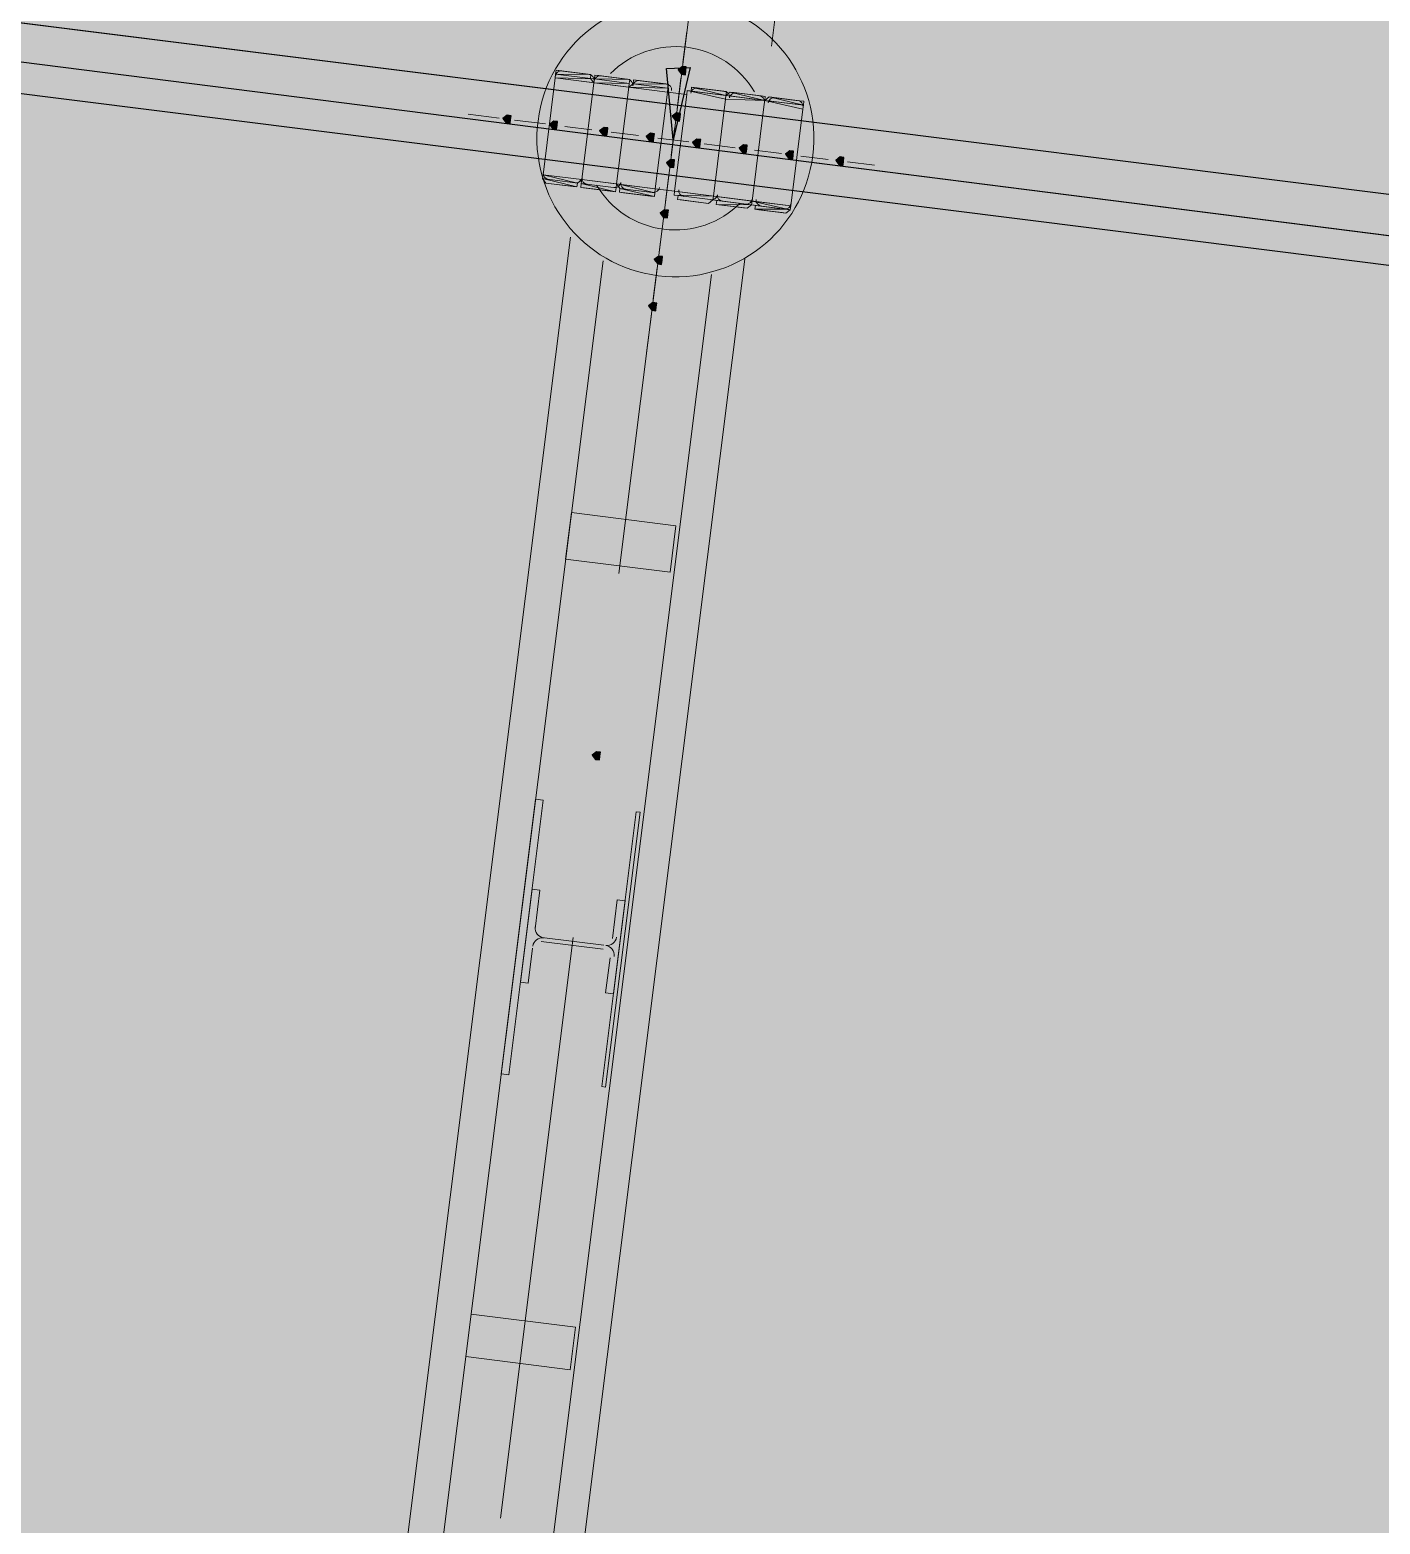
# Model space of a CAD drawing. Header units: metres. Extents: x -4 to 509425, y 7549 to 4732445.
# Drawn here: x 476030.059 to 476032.989, y 4719757.158 to 4719760.4 of the extents above; entities that cross this region are included whole.
import ezdxf

# ---------------------------------------------------------------- set-up
doc = ezdxf.new("R2010")
doc.units = ezdxf.units.M
doc.header["$LTSCALE"] = 0.01
doc.header["$MEASUREMENT"] = 0
doc.layers.get('0').update_dxf_attribs({"lineweight": 0})
doc.layers.add('_SUBESTACIÓN', color=1, linetype='Continuous')
doc.layers.add('SUBESTACION LA VID', color=253, linetype='Continuous')

# ---------------------------------------------------------------- blocks, each defined once
blk = doc.blocks.new('A$Cfff6051d')
at = {"layer": 'SUBESTACION LA VID', "transparency": 33554687}
h = blk.add_hatch(color=256, dxfattribs=at)
h.dxf.hatch_style = 2
h.paths.add_polyline_path([(476031.4918, 4719760.3189), (476031.455, 4719760.1614), (476031.4403, 4719760.3168)])
h = blk.add_hatch(color=256, dxfattribs=at)
h.dxf.hatch_style = 2
h.paths.add_polyline_path([(476031.4823, 4719760.3116), (476031.4834, 4719760.32), (476031.475, 4719760.321), (476031.4655, 4719760.3137), (476031.4729, 4719760.3042), (476031.4813, 4719760.3031)])
h = blk.add_hatch(color=256, dxfattribs=at)
h.dxf.hatch_style = 2
h.paths.add_polyline_path([(476031.1021, 4719760.2056), (476031.1032, 4719760.214), (476031.0948, 4719760.2151), (476031.0853, 4719760.2077), (476031.0927, 4719760.1983), (476031.1011, 4719760.1972)])
h = blk.add_hatch(color=256, dxfattribs=at)
h.dxf.hatch_style = 2
h.paths.add_polyline_path([(476031.2029, 4719760.193), (476031.204, 4719760.2014), (476031.1956, 4719760.2024), (476031.1861, 4719760.1951), (476031.1935, 4719760.1856), (476031.2019, 4719760.1846)])
h = blk.add_hatch(color=256, dxfattribs=at)
h.dxf.hatch_style = 2
h.paths.add_polyline_path([(476031.4697, 4719760.2107), (476031.4707, 4719760.2191), (476031.4623, 4719760.2202), (476031.4529, 4719760.2129), (476031.4602, 4719760.2034), (476031.4686, 4719760.2023)])
h = blk.add_hatch(color=256, dxfattribs=at)
h.dxf.hatch_style = 2
h.paths.add_polyline_path([(476031.3121, 4719760.1793), (476031.3132, 4719760.1877), (476031.3048, 4719760.1888), (476031.2953, 4719760.1814), (476031.3027, 4719760.172), (476031.3111, 4719760.1709)])
h = blk.add_hatch(color=256, dxfattribs=at)
h.dxf.hatch_style = 2
h.paths.add_polyline_path([(476031.413, 4719760.1667), (476031.414, 4719760.1751), (476031.4056, 4719760.1761), (476031.3962, 4719760.1688), (476031.4035, 4719760.1593), (476031.4119, 4719760.1583)])
h = blk.add_hatch(color=256, dxfattribs=at)
h.dxf.hatch_style = 2
h.paths.add_polyline_path([(476031.5138, 4719760.154), (476031.5148, 4719760.1624), (476031.5064, 4719760.1635), (476031.497, 4719760.1561), (476031.5043, 4719760.1467), (476031.5127, 4719760.1456)])
h = blk.add_hatch(color=256, dxfattribs=at)
h.dxf.hatch_style = 2
h.paths.add_polyline_path([(476031.6146, 4719760.1414), (476031.6156, 4719760.1498), (476031.6072, 4719760.1508), (476031.5978, 4719760.1435), (476031.6051, 4719760.134), (476031.6135, 4719760.133)])
h = blk.add_hatch(color=256, dxfattribs=at)
h.dxf.hatch_style = 2
h.paths.add_polyline_path([(476031.7154, 4719760.1288), (476031.7164, 4719760.1372), (476031.708, 4719760.1382), (476031.6986, 4719760.1309), (476031.7059, 4719760.1214), (476031.7143, 4719760.1204)])
h = blk.add_hatch(color=256, dxfattribs=at)
h.dxf.hatch_style = 2
h.paths.add_polyline_path([(476031.457, 4719760.1099), (476031.4581, 4719760.1183), (476031.4497, 4719760.1194), (476031.4402, 4719760.1121), (476031.4476, 4719760.1026), (476031.456, 4719760.1015)])
h = blk.add_hatch(color=256, dxfattribs=at)
h.dxf.hatch_style = 2
h.paths.add_polyline_path([(476031.8246, 4719760.1151), (476031.8256, 4719760.1235), (476031.8172, 4719760.1245), (476031.8078, 4719760.1172), (476031.8151, 4719760.1077), (476031.8235, 4719760.1067)])
h = blk.add_hatch(color=256, dxfattribs=at)
h.dxf.hatch_style = 2
h.paths.add_polyline_path([(476031.4433, 4719760.0007), (476031.4444, 4719760.0091), (476031.436, 4719760.0102), (476031.4265, 4719760.0028), (476031.4339, 4719759.9934), (476031.4423, 4719759.9923)])
h = blk.add_hatch(color=256, dxfattribs=at)
h.dxf.hatch_style = 2
h.paths.add_polyline_path([(476031.4307, 4719759.8999), (476031.4318, 4719759.9083), (476031.4234, 4719759.9094), (476031.4139, 4719759.902), (476031.4213, 4719759.8926), (476031.4297, 4719759.8915)])
h = blk.add_hatch(color=256, dxfattribs=at)
h.dxf.hatch_style = 2
h.paths.add_polyline_path([(476031.4181, 4719759.7991), (476031.4191, 4719759.8075), (476031.4107, 4719759.8086), (476031.4013, 4719759.8012), (476031.4086, 4719759.7918), (476031.417, 4719759.7907)])
h = blk.add_hatch(color=256, dxfattribs=at)
h.dxf.hatch_style = 2
h.paths.add_polyline_path([(476031.2959, 4719758.8247), (476031.297, 4719758.8331), (476031.2886, 4719758.8341), (476031.2791, 4719758.8268), (476031.2864, 4719758.8173), (476031.2948, 4719758.8163)])
at = {"layer": 'SUBESTACION LA VID', "lineweight": 15}
for p, q in [((476072.6429, 4719755.0745), (475976.8959, 4719767.0782)), ((476072.6239, 4719754.9233), (475976.8769, 4719766.927)), ((476032.0463, 4719763.3808), (476031.6682, 4719760.365)), ((476031.337, 4719759.2206), (476031.495, 4719760.4806)), ((476031.4844, 4719760.3966), (476031.476, 4719760.3294)), ((476031.2681, 4719760.3043), (476031.2093, 4719760.3116)), ((476031.3521, 4719760.2937), (476031.2933, 4719760.3011)), ((476031.1988, 4719760.2959), (476031.1725, 4719760.0859)), ((476031.2828, 4719760.2854), (476031.2565, 4719760.0754)), ((476031.2565, 4719760.0754), (476031.2828, 4719760.2854)), ((476031.3584, 4719760.2759), (476031.3321, 4719760.0659)), ((476031.3321, 4719760.0659), (476031.3584, 4719760.2759)), ((476031.4361, 4719760.2832), (476031.3773, 4719760.2906)), ((476031.4718, 4719760.2958), (476031.4634, 4719760.2286)), ((476031.5033, 4719760.2748), (476031.5621, 4719760.2674)), ((476031.4161, 4719760.0554), (476031.4424, 4719760.2654)), ((476031.4581, 4719760.0501), (476031.4844, 4719760.2601)), ((476031.5684, 4719760.2496), (476031.5421, 4719760.0396)), ((476031.5421, 4719760.0396), (476031.5684, 4719760.2496)), ((476031.5873, 4719760.2643), (476031.6377, 4719760.2579)), ((476031.6524, 4719760.239), (476031.6261, 4719760.029)), ((476031.6261, 4719760.029), (476031.6524, 4719760.239)), ((476031.6713, 4719760.2537), (476031.7217, 4719760.2474)), ((476031.0769, 4719760.2088), (476031.0097, 4719760.2172)), ((476031.1777, 4719760.1962), (476031.1105, 4719760.2046)), ((476031.7364, 4719760.2285), (476031.7101, 4719760.0185)), ((476031.2785, 4719760.1835), (476031.2197, 4719760.1909)), ((476031.3794, 4719760.1709), (476031.3205, 4719760.1782)), ((476031.4581, 4719760.1866), (476031.4507, 4719760.1278)), ((476031.4886, 4719760.1572), (476031.4214, 4719760.1656)), ((476031.5894, 4719760.1445), (476031.5222, 4719760.153)), ((476031.6902, 4719760.1319), (476031.6314, 4719760.1393)), ((476031.791, 4719760.1193), (476031.7322, 4719760.1266)), ((476031.8918, 4719760.1066), (476031.833, 4719760.114)), ((476031.4455, 4719760.0858), (476031.4381, 4719760.027)), ((476031.1787, 4719760.068), (476031.2375, 4719760.0607)), ((476031.2627, 4719760.0575), (476031.3215, 4719760.0501)), ((476031.3468, 4719760.047), (476031.4056, 4719760.0396)), ((476031.5316, 4719760.0238), (476031.4728, 4719760.0312)), ((476031.6072, 4719760.0143), (476031.5568, 4719760.0206)), ((476031.6912, 4719760.0038), (476031.6408, 4719760.0101)), ((476031.4328, 4719759.985), (476031.4244, 4719759.9178)), ((476030.8552, 4719756.9431), (476031.2323, 4719759.9504)), ((476031.3026, 4719759.8989), (476030.9361, 4719756.9756)), ((476031.2332, 4719756.8957), (476031.6103, 4719759.903)), ((476031.4202, 4719759.8842), (476031.4118, 4719759.817)), ((476031.5378, 4719759.8694), (476031.1713, 4719756.9461)), ((476031.4076, 4719759.7834), (476031.397, 4719759.6994)), ((476031.08, 4719757.1709), (476031.238, 4719758.4309)), ((476031.3031, 4719758.4057), (476031.1687, 4719758.4226)), ((476031.1698, 4719758.431), (476031.3042, 4719758.4141))]:
    blk.add_line(p, q, dxfattribs=at)
at = {"layer": 'SUBESTACION LA VID', "lineweight": 0}
for p, q in [((476031.1998, 4719760.3043), (476031.2754, 4719760.2948)), ((476031.1998, 4719760.3043), (476031.2754, 4719760.2948)), ((476031.1998, 4719760.3043), (476031.2765, 4719760.3032)), ((476031.2009, 4719760.3127), (476031.2765, 4719760.3032)), ((476031.2009, 4719760.3127), (476031.2765, 4719760.3032)), ((476031.2009, 4719760.3127), (476031.2765, 4719760.3032)), ((476031.2093, 4719760.3116), (476031.2765, 4719760.3032)), ((476031.2093, 4719760.3116), (476031.2765, 4719760.3032)), ((476031.2093, 4719760.3116), (476031.2681, 4719760.3043)), ((476031.2849, 4719760.3022), (476031.3605, 4719760.2927)), ((476031.2849, 4719760.3022), (476031.3605, 4719760.2927)), ((476031.2933, 4719760.3011), (476031.3605, 4719760.2927)), ((476031.2933, 4719760.3011), (476031.3521, 4719760.2937)), ((476031.2933, 4719760.3011), (476031.3521, 4719760.2937)), ((476031.1988, 4719760.2959), (476031.2838, 4719760.2938)), ((476031.2828, 4719760.2854), (476031.3594, 4719760.2843)), ((476031.2838, 4719760.2938), (476031.3594, 4719760.2843)), ((476031.2838, 4719760.2938), (476031.3594, 4719760.2843)), ((476031.2838, 4719760.2938), (476031.3605, 4719760.2927)), ((476031.3584, 4719760.2759), (476031.4434, 4719760.2738)), ((476031.3678, 4719760.2832), (476031.4434, 4719760.2738)), ((476031.3678, 4719760.2832), (476031.4434, 4719760.2738)), ((476031.3678, 4719760.2832), (476031.4434, 4719760.2738)), ((476031.3678, 4719760.2832), (476031.4434, 4719760.2738)), ((476031.3678, 4719760.2832), (476031.4445, 4719760.2822)), ((476031.3689, 4719760.2916), (476031.4445, 4719760.2822)), ((476031.3689, 4719760.2916), (476031.4445, 4719760.2822)), ((476031.3689, 4719760.2916), (476031.4361, 4719760.2832)), ((476031.3689, 4719760.2916), (476031.4361, 4719760.2832)), ((476031.3773, 4719760.2906), (476031.4361, 4719760.2832)), ((476031.3773, 4719760.2906), (476031.4361, 4719760.2832)), ((476031.4938, 4719760.2674), (476031.5694, 4719760.258)), ((476031.4938, 4719760.2674), (476031.5694, 4719760.258)), ((476031.4949, 4719760.2758), (476031.5694, 4719760.258)), ((476031.4949, 4719760.2758), (476031.5705, 4719760.2664)), ((476031.4949, 4719760.2758), (476031.5705, 4719760.2664)), ((476031.4949, 4719760.2758), (476031.5621, 4719760.2674)), ((476031.4949, 4719760.2758), (476031.5621, 4719760.2674)), ((476031.5033, 4719760.2748), (476031.5621, 4719760.2674)), ((476031.5033, 4719760.2748), (476031.5621, 4719760.2674)), ((476031.5694, 4719760.258), (476031.6535, 4719760.2474)), ((476031.5694, 4719760.258), (476031.6535, 4719760.2474)), ((476031.5779, 4719760.2569), (476031.6535, 4719760.2474)), ((476031.5789, 4719760.2653), (476031.6535, 4719760.2474)), ((476031.5789, 4719760.2653), (476031.6461, 4719760.2569)), ((476031.5789, 4719760.2653), (476031.6461, 4719760.2569)), ((476031.5789, 4719760.2653), (476031.6461, 4719760.2569)), ((476031.5789, 4719760.2653), (476031.6461, 4719760.2569)), ((476031.5873, 4719760.2643), (476031.6461, 4719760.2569)), ((476031.5873, 4719760.2643), (476031.6461, 4719760.2569)), ((476031.6535, 4719760.2474), (476031.7364, 4719760.2285)), ((476031.6535, 4719760.2474), (476031.7375, 4719760.2369)), ((476031.6619, 4719760.2464), (476031.7375, 4719760.2369)), ((476031.6629, 4719760.2548), (476031.7375, 4719760.2369)), ((476031.6629, 4719760.2548), (476031.7301, 4719760.2464)), ((476031.6629, 4719760.2548), (476031.7301, 4719760.2464)), ((476031.6713, 4719760.2537), (476031.7301, 4719760.2464)), ((476031.6713, 4719760.2537), (476031.7301, 4719760.2464)), ((476031.2459, 4719760.0596), (476031.1714, 4719760.0775)), ((476031.247, 4719760.068), (476031.1714, 4719760.0775)), ((476031.247, 4719760.068), (476031.1725, 4719760.0859)), ((476031.3321, 4719760.0659), (476031.2565, 4719760.0754)), ((476031.3321, 4719760.0659), (476031.2565, 4719760.0754)), ((476031.2459, 4719760.0596), (476031.1787, 4719760.068)), ((476031.2459, 4719760.0596), (476031.1787, 4719760.068)), ((476031.3215, 4719760.0501), (476031.2543, 4719760.0586)), ((476031.3299, 4719760.0491), (476031.2543, 4719760.0586)), ((476031.3299, 4719760.0491), (476031.2554, 4719760.067)), ((476031.331, 4719760.0575), (476031.2554, 4719760.067)), ((476031.331, 4719760.0575), (476031.2554, 4719760.067)), ((476031.331, 4719760.0575), (476031.2554, 4719760.067)), ((476031.331, 4719760.0575), (476031.2554, 4719760.067)), ((476031.331, 4719760.0575), (476031.2554, 4719760.067)), ((476031.3215, 4719760.0501), (476031.2627, 4719760.0575)), ((476031.3215, 4719760.0501), (476031.2627, 4719760.0575)), ((476031.4161, 4719760.0554), (476031.3321, 4719760.0659)), ((476031.4056, 4719760.0396), (476031.3384, 4719760.048)), ((476031.414, 4719760.0386), (476031.3384, 4719760.048)), ((476031.414, 4719760.0386), (476031.3394, 4719760.0564)), ((476031.415, 4719760.047), (476031.3394, 4719760.0564)), ((476031.415, 4719760.047), (476031.3394, 4719760.0564)), ((476031.415, 4719760.047), (476031.3394, 4719760.0564)), ((476031.415, 4719760.047), (476031.3394, 4719760.0564)), ((476031.415, 4719760.047), (476031.3394, 4719760.0564)), ((476031.415, 4719760.047), (476031.3405, 4719760.0648)), ((476031.541, 4719760.0312), (476031.4654, 4719760.0406)), ((476031.541, 4719760.0312), (476031.4654, 4719760.0406)), ((476031.5316, 4719760.0238), (476031.4644, 4719760.0322)), ((476031.5316, 4719760.0238), (476031.4728, 4719760.0312)), ((476031.625, 4719760.0206), (476031.541, 4719760.0312)), ((476031.625, 4719760.0206), (476031.541, 4719760.0312)), ((476031.6156, 4719760.0133), (476031.5484, 4719760.0217)), ((476031.6156, 4719760.0133), (476031.5484, 4719760.0217)), ((476031.625, 4719760.0206), (476031.5494, 4719760.0301)), ((476031.625, 4719760.0206), (476031.5494, 4719760.0301)), ((476031.625, 4719760.0206), (476031.5494, 4719760.0301)), ((476031.6156, 4719760.0133), (476031.5568, 4719760.0206)), ((476031.6996, 4719760.0027), (476031.6324, 4719760.0112)), ((476031.6996, 4719760.0027), (476031.6324, 4719760.0112)), ((476031.6996, 4719760.0027), (476031.6324, 4719760.0112)), ((476031.7006, 4719760.0111), (476031.6324, 4719760.0112)), ((476031.709, 4719760.0101), (476031.6334, 4719760.0196)), ((476031.709, 4719760.0101), (476031.6334, 4719760.0196)), ((476031.709, 4719760.0101), (476031.6334, 4719760.0196)), ((476031.6996, 4719760.0027), (476031.6408, 4719760.0101))]:
    blk.add_line(p, q, dxfattribs=at)
at = {"layer": 'SUBESTACION LA VID', "lineweight": 15}
for points in [[(476072.6239, 4719754.9233), (476072.6429, 4719755.0745), (475976.8959, 4719767.0782), (475976.8769, 4719766.927), (476072.6239, 4719754.9233)], [(476031.3101, 4719760.299), (476031.2933, 4719760.3011), (476031.2849, 4719760.3022), (476031.2838, 4719760.2938), (476031.2828, 4719760.2854), (476031.2754, 4719760.2948), (476031.2765, 4719760.3032), (476031.2681, 4719760.3043), (476031.2093, 4719760.3116), (476031.2009, 4719760.3127), (476031.1998, 4719760.3043), (476031.1988, 4719760.2959), (476031.1725, 4719760.0859), (476031.1714, 4719760.0775), (476031.1787, 4719760.068), (476031.2375, 4719760.0607), (476031.2459, 4719760.0596), (476031.247, 4719760.068), (476031.2565, 4719760.0754), (476031.2554, 4719760.067), (476031.2543, 4719760.0586), (476031.2627, 4719760.0575), (476031.3215, 4719760.0501), (476031.3299, 4719760.0491), (476031.331, 4719760.0575), (476031.3321, 4719760.0659), (476031.3394, 4719760.0564), (476031.3384, 4719760.048), (476031.3468, 4719760.047), (476031.4056, 4719760.0396), (476031.414, 4719760.0386), (476031.415, 4719760.047), (476031.4161, 4719760.0554), (476031.4581, 4719760.0501), (476031.457, 4719760.0417), (476031.4654, 4719760.0406), (476031.4644, 4719760.0322), (476031.4728, 4719760.0312), (476031.5316, 4719760.0238), (476031.541, 4719760.0312), (476031.5421, 4719760.0396), (476031.541, 4719760.0312), (476031.5494, 4719760.0301), (476031.5484, 4719760.0217), (476031.5568, 4719760.0206), (476031.6072, 4719760.0143), (476031.6156, 4719760.0133), (476031.625, 4719760.0206), (476031.6261, 4719760.029), (476031.625, 4719760.0206), (476031.6334, 4719760.0196), (476031.6324, 4719760.0112), (476031.6408, 4719760.0101), (476031.6912, 4719760.0038), (476031.6996, 4719760.0027), (476031.709, 4719760.0101), (476031.7101, 4719760.0185), (476031.7364, 4719760.2285), (476031.7375, 4719760.2369), (476031.7385, 4719760.2453), (476031.7301, 4719760.2464), (476031.7217, 4719760.2474), (476031.6713, 4719760.2537), (476031.6629, 4719760.2548), (476031.6535, 4719760.2474), (476031.6524, 4719760.239), (476031.6535, 4719760.2474), (476031.6545, 4719760.2558), (476031.6461, 4719760.2569), (476031.6377, 4719760.2579), (476031.5873, 4719760.2643), (476031.5789, 4719760.2653), (476031.5694, 4719760.258), (476031.5684, 4719760.2496), (476031.5694, 4719760.258), (476031.5705, 4719760.2664), (476031.5621, 4719760.2674), (476031.5033, 4719760.2748), (476031.4949, 4719760.2758), (476031.4938, 4719760.2674), (476031.4854, 4719760.2685), (476031.4844, 4719760.2601), (476031.4424, 4719760.2654), (476031.4434, 4719760.2738), (476031.4445, 4719760.2822), (476031.4361, 4719760.2832), (476031.3773, 4719760.2906), (476031.3689, 4719760.2916), (476031.3678, 4719760.2832), (476031.3584, 4719760.2759), (476031.3594, 4719760.2843), (476031.3605, 4719760.2927), (476031.3521, 4719760.2937), (476031.3101, 4719760.299)], [(476031.2215, 4719759.2521), (476031.2341, 4719759.3529), (476031.461, 4719759.3245), (476031.4483, 4719759.2237), (476031.2215, 4719759.2521)], [(476031.173, 4719758.7292), (476031.0982, 4719758.1328), (476031.0814, 4719758.1349), (476031.1562, 4719758.7313), (476031.173, 4719758.7292)], [(476031.3746, 4719758.7039), (476031.2998, 4719758.1075), (476031.3082, 4719758.1064), (476031.383, 4719758.7028), (476031.3746, 4719758.7039)], [(476031.1235, 4719758.3344), (476031.1488, 4719758.536), (476031.1656, 4719758.5339), (476031.1551, 4719758.4499)], [(476031.3231, 4719758.4288), (476031.3336, 4719758.5128), (476031.3504, 4719758.5107), (476031.3251, 4719758.3091), (476031.3083, 4719758.3112), (476031.3178, 4719758.3868)], [(476031.1498, 4719758.4079), (476031.1403, 4719758.3323), (476031.1235, 4719758.3344)], [(476031.0045, 4719757.5216), (476031.0161, 4719757.614), (476031.243, 4719757.5856), (476031.2314, 4719757.4932), (476031.0045, 4719757.5216)]]:
    blk.add_lwpolyline(points, dxfattribs=at)
at = {"layer": 'SUBESTACION LA VID', "lineweight": 0}
for points in [[(476031.1998, 4719760.3043), (476031.2754, 4719760.2948), (476031.1998, 4719760.3043)], [(476031.2933, 4719760.3011), (476031.3521, 4719760.2937), (476031.2933, 4719760.3011)], [(476031.4424, 4719760.2654), (476031.1988, 4719760.2959), (476031.3584, 4719760.2759)], [(476031.2838, 4719760.2938), (476031.3594, 4719760.2843), (476031.2838, 4719760.2938)], [(476031.6535, 4719760.2474), (476031.5684, 4719760.2496), (476031.4854, 4719760.2685), (476031.5694, 4719760.258)], [(476031.4854, 4719760.2685), (476031.5694, 4719760.258), (476031.6535, 4719760.2474)], [(476031.6535, 4719760.2474), (476031.7375, 4719760.2369), (476031.6535, 4719760.2474)], [(476031.6629, 4719760.2548), (476031.7301, 4719760.2464), (476031.6629, 4719760.2548)], [(476031.247, 4719760.068), (476031.1714, 4719760.0775), (476031.247, 4719760.068)], [(476031.247, 4719760.068), (476031.1714, 4719760.0775), (476031.247, 4719760.068)], [(476031.1725, 4719760.0859), (476031.2565, 4719760.0754), (476031.4161, 4719760.0554)], [(476031.2375, 4719760.0607), (476031.1787, 4719760.068), (476031.2375, 4719760.0607)], [(476031.4056, 4719760.0396), (476031.3468, 4719760.047), (476031.4056, 4719760.0396)], [(476031.457, 4719760.0417), (476031.5421, 4719760.0396), (476031.6261, 4719760.029)], [(476031.7101, 4719760.0185), (476031.4581, 4719760.0501), (476031.5421, 4719760.0396)], [(476031.541, 4719760.0312), (476031.4654, 4719760.0406), (476031.541, 4719760.0312)], [(476031.5421, 4719760.0396), (476031.6261, 4719760.029), (476031.709, 4719760.0101)], [(476031.5421, 4719760.0396), (476031.7101, 4719760.0185), (476031.6261, 4719760.029)], [(476031.4728, 4719760.0312), (476031.5316, 4719760.0238), (476031.4644, 4719760.0322)], [(476031.6156, 4719760.0133), (476031.5484, 4719760.0217), (476031.625, 4719760.0206)], [(476031.709, 4719760.0101), (476031.625, 4719760.0206), (476031.709, 4719760.0101)]]:
    blk.add_lwpolyline(points, dxfattribs=at)
at = {"layer": 'SUBESTACION LA VID'}
for points in [[(476031.4918, 4719760.3189), (476031.455, 4719760.1614), (476031.4403, 4719760.3168)], [(476031.4823, 4719760.3116), (476031.4834, 4719760.32), (476031.475, 4719760.321), (476031.4655, 4719760.3137), (476031.4729, 4719760.3042), (476031.4813, 4719760.3031)], [(476031.1021, 4719760.2056), (476031.1032, 4719760.214), (476031.0948, 4719760.2151), (476031.0853, 4719760.2077), (476031.0927, 4719760.1983), (476031.1011, 4719760.1972)], [(476031.2029, 4719760.193), (476031.204, 4719760.2014), (476031.1956, 4719760.2024), (476031.1861, 4719760.1951), (476031.1935, 4719760.1856), (476031.2019, 4719760.1846)], [(476031.4697, 4719760.2107), (476031.4707, 4719760.2191), (476031.4623, 4719760.2202), (476031.4529, 4719760.2129), (476031.4602, 4719760.2034), (476031.4686, 4719760.2023)], [(476031.3121, 4719760.1793), (476031.3132, 4719760.1877), (476031.3048, 4719760.1888), (476031.2953, 4719760.1814), (476031.3027, 4719760.172), (476031.3111, 4719760.1709)], [(476031.413, 4719760.1667), (476031.414, 4719760.1751), (476031.4056, 4719760.1761), (476031.3962, 4719760.1688), (476031.4035, 4719760.1593), (476031.4119, 4719760.1583)], [(476031.5138, 4719760.154), (476031.5148, 4719760.1624), (476031.5064, 4719760.1635), (476031.497, 4719760.1561), (476031.5043, 4719760.1467), (476031.5127, 4719760.1456)], [(476031.6146, 4719760.1414), (476031.6156, 4719760.1498), (476031.6072, 4719760.1508), (476031.5978, 4719760.1435), (476031.6051, 4719760.134), (476031.6135, 4719760.133)], [(476031.7154, 4719760.1288), (476031.7164, 4719760.1372), (476031.708, 4719760.1382), (476031.6986, 4719760.1309), (476031.7059, 4719760.1214), (476031.7143, 4719760.1204)], [(476031.457, 4719760.1099), (476031.4581, 4719760.1183), (476031.4497, 4719760.1194), (476031.4402, 4719760.1121), (476031.4476, 4719760.1026), (476031.456, 4719760.1015)], [(476031.8246, 4719760.1151), (476031.8256, 4719760.1235), (476031.8172, 4719760.1245), (476031.8078, 4719760.1172), (476031.8151, 4719760.1077), (476031.8235, 4719760.1067)], [(476031.4433, 4719760.0007), (476031.4444, 4719760.0091), (476031.436, 4719760.0102), (476031.4265, 4719760.0028), (476031.4339, 4719759.9934), (476031.4423, 4719759.9923)], [(476031.4307, 4719759.8999), (476031.4318, 4719759.9083), (476031.4234, 4719759.9094), (476031.4139, 4719759.902), (476031.4213, 4719759.8926), (476031.4297, 4719759.8915)], [(476031.4181, 4719759.7991), (476031.4191, 4719759.8075), (476031.4107, 4719759.8086), (476031.4013, 4719759.8012), (476031.4086, 4719759.7918), (476031.417, 4719759.7907)], [(476031.2959, 4719758.8247), (476031.297, 4719758.8331), (476031.2886, 4719758.8341), (476031.2791, 4719758.8268), (476031.2864, 4719758.8173), (476031.2948, 4719758.8163)]]:
    blk.add_lwpolyline(points, close=True, dxfattribs=at)
at = {"layer": 'SUBESTACION LA VID', "lineweight": 0}
for points in [[(476031.4918, 4719760.3189), (476031.455, 4719760.1614), (476031.4403, 4719760.3168)], [(476031.4823, 4719760.3116), (476031.4834, 4719760.32), (476031.475, 4719760.321), (476031.4655, 4719760.3137), (476031.4729, 4719760.3042), (476031.4813, 4719760.3031)], [(476031.1021, 4719760.2056), (476031.1032, 4719760.214), (476031.0948, 4719760.2151), (476031.0853, 4719760.2077), (476031.0927, 4719760.1983), (476031.1011, 4719760.1972)], [(476031.2029, 4719760.193), (476031.204, 4719760.2014), (476031.1956, 4719760.2024), (476031.1861, 4719760.1951), (476031.1935, 4719760.1856), (476031.2019, 4719760.1846)], [(476031.4697, 4719760.2107), (476031.4707, 4719760.2191), (476031.4623, 4719760.2202), (476031.4529, 4719760.2129), (476031.4602, 4719760.2034), (476031.4686, 4719760.2023)], [(476031.3121, 4719760.1793), (476031.3132, 4719760.1877), (476031.3048, 4719760.1888), (476031.2953, 4719760.1814), (476031.3027, 4719760.172), (476031.3111, 4719760.1709)], [(476031.413, 4719760.1667), (476031.414, 4719760.1751), (476031.4056, 4719760.1761), (476031.3962, 4719760.1688), (476031.4035, 4719760.1593), (476031.4119, 4719760.1583)], [(476031.5138, 4719760.154), (476031.5148, 4719760.1624), (476031.5064, 4719760.1635), (476031.497, 4719760.1561), (476031.5043, 4719760.1467), (476031.5127, 4719760.1456)], [(476031.6146, 4719760.1414), (476031.6156, 4719760.1498), (476031.6072, 4719760.1508), (476031.5978, 4719760.1435), (476031.6051, 4719760.134), (476031.6135, 4719760.133)], [(476031.7154, 4719760.1288), (476031.7164, 4719760.1372), (476031.708, 4719760.1382), (476031.6986, 4719760.1309), (476031.7059, 4719760.1214), (476031.7143, 4719760.1204)], [(476031.457, 4719760.1099), (476031.4581, 4719760.1183), (476031.4497, 4719760.1194), (476031.4402, 4719760.1121), (476031.4476, 4719760.1026), (476031.456, 4719760.1015)], [(476031.8246, 4719760.1151), (476031.8256, 4719760.1235), (476031.8172, 4719760.1245), (476031.8078, 4719760.1172), (476031.8151, 4719760.1077), (476031.8235, 4719760.1067)], [(476031.4433, 4719760.0007), (476031.4444, 4719760.0091), (476031.436, 4719760.0102), (476031.4265, 4719760.0028), (476031.4339, 4719759.9934), (476031.4423, 4719759.9923)], [(476031.4307, 4719759.8999), (476031.4318, 4719759.9083), (476031.4234, 4719759.9094), (476031.4139, 4719759.902), (476031.4213, 4719759.8926), (476031.4297, 4719759.8915)], [(476031.4181, 4719759.7991), (476031.4191, 4719759.8075), (476031.4107, 4719759.8086), (476031.4013, 4719759.8012), (476031.4086, 4719759.7918), (476031.417, 4719759.7907)], [(476031.2959, 4719758.8247), (476031.297, 4719758.8331), (476031.2886, 4719758.8341), (476031.2791, 4719758.8268), (476031.2864, 4719758.8173), (476031.2948, 4719758.8163)]]:
    blk.add_lwpolyline(points, close=True, dxfattribs=at)
at = {"layer": 'SUBESTACION LA VID'}
for points in [[(475976.8769, 4719766.927), (475976.8769, 4719766.927), (475976.8959, 4719767.0782), (475976.8959, 4719767.0782), (475976.8959, 4719767.0782), (476072.6239, 4719754.9233), (476072.6239, 4719754.9233), (476072.6239, 4719754.9233), (475976.8769, 4719766.927), (475976.8769, 4719766.927)], [(475976.8959, 4719767.0782), (475976.8959, 4719767.0782), (476072.6239, 4719754.9233), (476072.6239, 4719754.9233), (476072.6239, 4719754.9233), (476072.6429, 4719755.0745), (476072.6429, 4719755.0745), (476072.6429, 4719755.0745), (475976.8959, 4719767.0782), (475976.8959, 4719767.0782)]]:
    blk.add_open_spline(points, degree=3, knots=[0, 0, 0, 0, 1, 1, 1, 2, 2, 2, 3, 3, 3, 3], dxfattribs=at)
at = {"layer": 'SUBESTACION LA VID', "lineweight": 0}
for points in [[(475976.8769, 4719766.927), (475976.8769, 4719766.927), (475976.8959, 4719767.0782), (475976.8959, 4719767.0782), (475976.8959, 4719767.0782), (476072.6239, 4719754.9233), (476072.6239, 4719754.9233), (476072.6239, 4719754.9233), (475976.8769, 4719766.927), (475976.8769, 4719766.927)], [(475976.8959, 4719767.0782), (475976.8959, 4719767.0782), (476072.6239, 4719754.9233), (476072.6239, 4719754.9233), (476072.6239, 4719754.9233), (476072.6429, 4719755.0745), (476072.6429, 4719755.0745), (476072.6429, 4719755.0745), (475976.8959, 4719767.0782), (475976.8959, 4719767.0782)]]:
    blk.add_open_spline(points, degree=3, knots=[0, 0, 0, 0, 1, 1, 1, 2, 2, 2, 3, 3, 3, 3], dxfattribs=at)
at = {"layer": 'SUBESTACION LA VID', "lineweight": 15}
for points, knots in [([(476031.1615, 4719760.2025), (476031.1408, 4719760.0378), (476031.2576, 4719759.8875), (476031.4223, 4719759.8669), (476031.587, 4719759.8462), (476031.7372, 4719759.963), (476031.7579, 4719760.1277), (476031.7785, 4719760.2924), (476031.6618, 4719760.4426), (476031.4971, 4719760.4633), (476031.3324, 4719760.4839), (476031.1821, 4719760.3672), (476031.1615, 4719760.2025)], [0, 0, 0, 0, 1, 1, 1, 2, 2, 2, 3, 3, 3, 4, 4, 4, 4]), ([(476031.6311, 4719760.2661), (476031.5997, 4719760.3192), (476031.5456, 4719760.3548), (476031.4844, 4719760.3625), (476031.4233, 4719760.3701), (476031.362, 4719760.349), (476031.3186, 4719760.3053)], [0, 0, 0, 0, 1, 1, 1, 2, 2, 2, 2]), ([(476031.2887, 4719760.0634), (476031.32, 4719760.0106), (476031.374, 4719759.9753), (476031.4349, 4719759.9677), (476031.4958, 4719759.96), (476031.5569, 4719759.9809), (476031.6003, 4719760.0243)], [0, 0, 0, 0, 1, 1, 1, 2, 2, 2, 2])]:
    blk.add_open_spline(points, degree=3, knots=knots, dxfattribs=at)
for points in [[(476031.2135, 4719760.3111), (476031.2065, 4719760.312), (476031.2002, 4719760.3071), (476031.1993, 4719760.3001)], [(476031.2833, 4719760.2896), (476031.2842, 4719760.2965), (476031.2792, 4719760.3029), (476031.2723, 4719760.3038)], [(476031.2975, 4719760.3006), (476031.2905, 4719760.3015), (476031.2842, 4719760.2965), (476031.2833, 4719760.2896)], [(476031.3673, 4719760.279), (476031.3682, 4719760.286), (476031.3632, 4719760.2923), (476031.3563, 4719760.2932)], [(476031.3815, 4719760.2901), (476031.3745, 4719760.2909), (476031.3682, 4719760.286), (476031.3673, 4719760.279)], [(476031.4513, 4719760.2685), (476031.4522, 4719760.2755), (476031.4472, 4719760.2818), (476031.4403, 4719760.2827)], [(476031.5075, 4719760.2743), (476031.5005, 4719760.2751), (476031.4942, 4719760.2702), (476031.4933, 4719760.2632)], [(476031.5773, 4719760.2527), (476031.5782, 4719760.2597), (476031.5733, 4719760.266), (476031.5663, 4719760.2669)], [(476031.5915, 4719760.2637), (476031.5845, 4719760.2646), (476031.5782, 4719760.2597), (476031.5773, 4719760.2527)], [(476031.6529, 4719760.2432), (476031.6538, 4719760.2502), (476031.6489, 4719760.2565), (476031.6419, 4719760.2574)], [(476031.6755, 4719760.2532), (476031.6685, 4719760.2541), (476031.6622, 4719760.2491), (476031.6613, 4719760.2422)], [(476031.7369, 4719760.2327), (476031.7378, 4719760.2397), (476031.7329, 4719760.246), (476031.7259, 4719760.2469)], [(476031.173, 4719760.0901), (476031.1721, 4719760.0831), (476031.177, 4719760.0768), (476031.184, 4719760.0759)], [(476031.2428, 4719760.0685), (476031.2498, 4719760.0677), (476031.2561, 4719760.0726), (476031.257, 4719760.0796)], [(476031.257, 4719760.0796), (476031.2561, 4719760.0726), (476031.261, 4719760.0663), (476031.268, 4719760.0654)], [(476031.3268, 4719760.058), (476031.3338, 4719760.0571), (476031.3401, 4719760.0621), (476031.341, 4719760.069)], [(476031.341, 4719760.069), (476031.3401, 4719760.0621), (476031.345, 4719760.0557), (476031.352, 4719760.0549)], [(476031.4108, 4719760.0475), (476031.4178, 4719760.0466), (476031.4241, 4719760.0515), (476031.425, 4719760.0585)], [(476031.467, 4719760.0532), (476031.4661, 4719760.0463), (476031.4711, 4719760.0399), (476031.478, 4719760.0391)], [(476031.5368, 4719760.0317), (476031.5438, 4719760.0308), (476031.5501, 4719760.0357), (476031.551, 4719760.0427)], [(476031.551, 4719760.0427), (476031.5501, 4719760.0357), (476031.5551, 4719760.0294), (476031.562, 4719760.0285)], [(476031.6124, 4719760.0222), (476031.6194, 4719760.0213), (476031.6257, 4719760.0263), (476031.6266, 4719760.0332)], [(476031.635, 4719760.0322), (476031.6341, 4719760.0252), (476031.6391, 4719760.0189), (476031.646, 4719760.018)], [(476031.6964, 4719760.0117), (476031.7034, 4719760.0108), (476031.7097, 4719760.0157), (476031.7106, 4719760.0227)], [(476031.1556, 4719758.4541), (476031.1541, 4719758.4425), (476031.1624, 4719758.4319), (476031.1739, 4719758.4304)], [(476031.1739, 4719758.4304), (476031.1624, 4719758.4319), (476031.1518, 4719758.4237), (476031.1503, 4719758.4121)], [(476031.3084, 4719758.4136), (476031.3199, 4719758.4121), (476031.3305, 4719758.4203), (476031.332, 4719758.4319)], [(476031.3267, 4719758.3899), (476031.3282, 4719758.4015), (476031.3199, 4719758.4121), (476031.3084, 4719758.4136)]]:
    blk.add_open_spline(points, degree=3, dxfattribs=at)

msp = doc.modelspace()

# ---------------------------------------------------------------- hatches: boundary and pattern name
at = {"layer": '_SUBESTACIÓN', "transparency": 33554559}
h = msp.add_hatch(color=1, dxfattribs=at)
h.dxf.hatch_style = 1
h.paths.add_polyline_path([(475968.6399, 4719805.825), (476089.9386, 4719790.615), (476078.1686, 4719696.74), (475956.8686, 4719711.9502)])

# ---------------------------------------------------------------- block references
at = {"linetype": 'Continuous'}
msp.add_blockref('A$Cfff6051d', (0, 0), dxfattribs=at)

doc.saveas('drawing.dxf')
